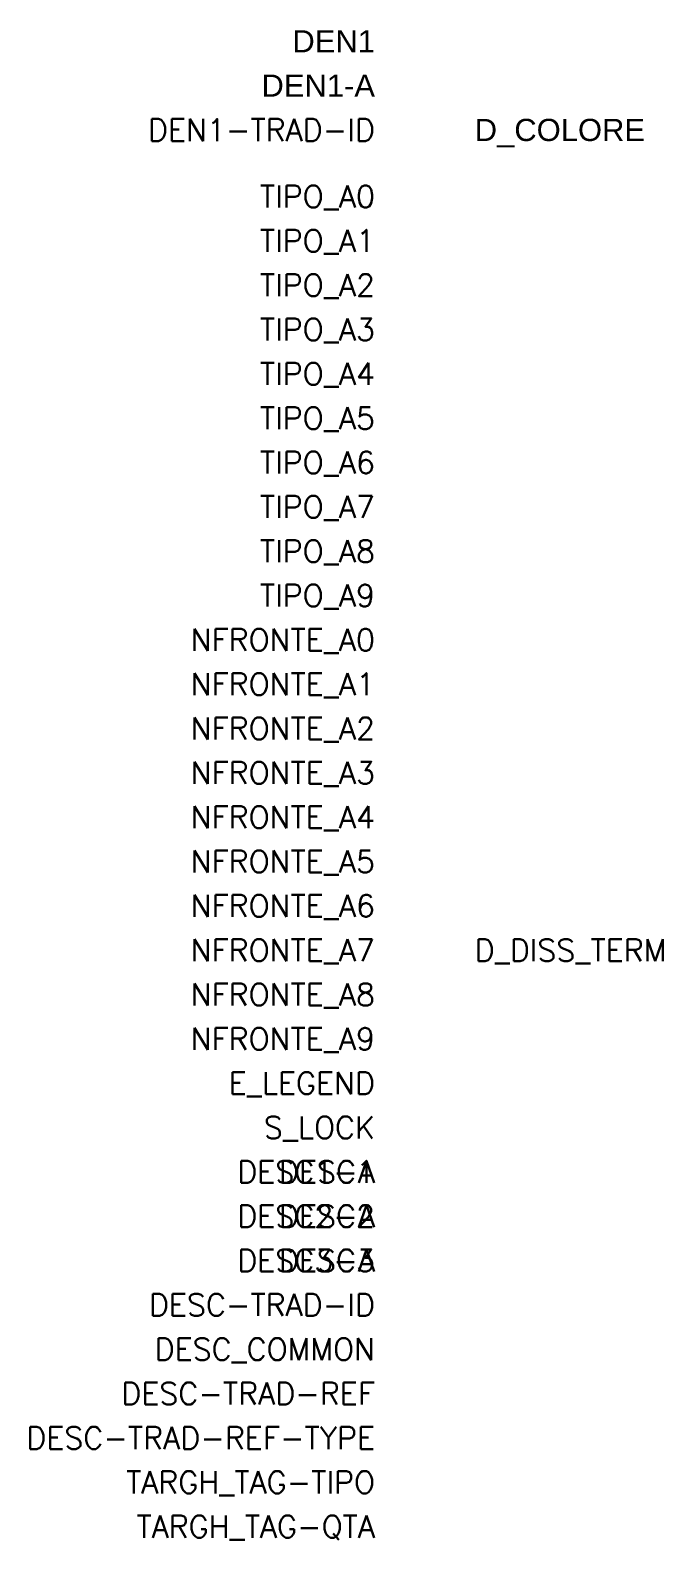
# Model space of a CAD drawing. Extents: x 0 to 92, y -95 to 197.
# Drawn here: x 5.82 to 20.09, y -95 to -60.95 of the extents above; entities that cross this region are included whole.
import ezdxf
from ezdxf.enums import TextEntityAlignment as Align

# ---------------------------------------------------------------- set-up
doc = ezdxf.new("R2010")
doc.units = 0
doc.header["$LTSCALE"] = 4
doc.layers.get('0').update_dxf_attribs({"linetype": 'CONTINUOUS'})
doc.styles.add('E_Comp-Data', font='arial.ttf')
doc.styles.add('E_Default-Att', font='romans.shx')
doc.styles.add('E_Desc', font='arial.ttf')
doc.styles.add('E_Lang-ID', font='romans.shx')

msp = doc.modelspace()

# ---------------------------------------------------------------- texts
at = {"color": 3, "flags": 9}
for tag, text, style, p in [('DEN1', '', 'E_Desc', (13.595, -61.452)), ('DEN1-A', '', 'E_Desc', (13.595, -62.452)), ('TIPO_A0', '', 'E_Default-Att', (13.595, -64.952)), ('TIPO_A1', '', 'E_Default-Att', (13.595, -65.952)), ('TIPO_A2', '', 'E_Default-Att', (13.595, -66.952)), ('TIPO_A3', '', 'E_Default-Att', (13.595, -67.952)), ('TIPO_A4', '', 'E_Default-Att', (13.595, -68.952)), ('TIPO_A5', '', 'E_Default-Att', (13.595, -69.952)), ('TIPO_A6', '', 'E_Default-Att', (13.595, -70.952)), ('TIPO_A7', '', 'E_Default-Att', (13.595, -71.952)), ('TIPO_A8', '', 'E_Default-Att', (13.595, -72.952)), ('TIPO_A9', '', 'E_Default-Att', (13.595, -73.952)), ('NFRONTE_A0', '', 'E_Default-Att', (13.595, -74.952)), ('NFRONTE_A1', '', 'E_Default-Att', (13.595, -75.952)), ('NFRONTE_A2', '', 'E_Default-Att', (13.595, -76.952)), ('NFRONTE_A3', '', 'E_Default-Att', (13.595, -77.952)), ('NFRONTE_A4', '', 'E_Default-Att', (13.595, -78.952)), ('NFRONTE_A5', '', 'E_Default-Att', (13.595, -79.952)), ('NFRONTE_A6', '', 'E_Default-Att', (13.595, -80.952)), ('NFRONTE_A7', '', 'E_Default-Att', (13.595, -81.952)), ('NFRONTE_A8', '', 'E_Default-Att', (13.595, -82.952)), ('NFRONTE_A9', '', 'E_Default-Att', (13.595, -83.952)), ('E_LEGEND', '', 'E_Default-Att', (13.595, -84.952)), ('S_LOCK', '', 'E_Default-Att', (13.595, -85.952)), ('DESC1-A', '', 'E_Default-Att', (13.595, -86.952)), ('DESC1', '', 'E_Default-Att', (13.595, -86.952)), ('DESC2-A', '', 'E_Default-Att', (13.595, -87.952)), ('DESC2', '', 'E_Default-Att', (13.595, -87.952)), ('DESC3-A', '', 'E_Default-Att', (13.595, -88.952)), ('DESC3', '', 'E_Default-Att', (13.595, -88.952)), ('DESC_COMMON', '', 'E_Default-Att', (13.595, -90.952)), ('DESC-TRAD-REF', '', 'E_Default-Att', (13.595, -91.952)), ('DESC-TRAD-REF-TYPE', 'P', 'E_Default-Att', (13.595, -92.952)), ('TARGH_TAG-TIPO', '', 'E_Default-Att', (13.595, -93.952)), ('TARGH_TAG-QTA', '', 'E_Default-Att', (13.595, -94.952))]:
    msp.add_attdef(tag, text=text, height=0.5, dxfattribs=dict(at, style=style)).set_placement(p, align=Align.RIGHT)
at = {"color": 2, "flags": 9}
for tag, style, p in [('DEN1-TRAD-ID', 'E_Lang-ID', (13.595, -63.452)), ('DESC-TRAD-ID', 'E_Default-Att', (13.595, -89.952))]:
    msp.add_attdef(tag, text='E_None', height=0.5, dxfattribs=dict(at, style=style)).set_placement(p, align=Align.RIGHT)
at = {"color": 3, "flags": 9}
for tag, p, style in [('D_COLORE', (15.845, -63.452), 'E_Comp-Data'), ('D_DISS_TERM', (15.845, -81.952), 'E_Default-Att')]:
    msp.add_attdef(tag, p, '', height=0.5, dxfattribs=dict(at, style=style))

doc.saveas('drawing.dxf')
